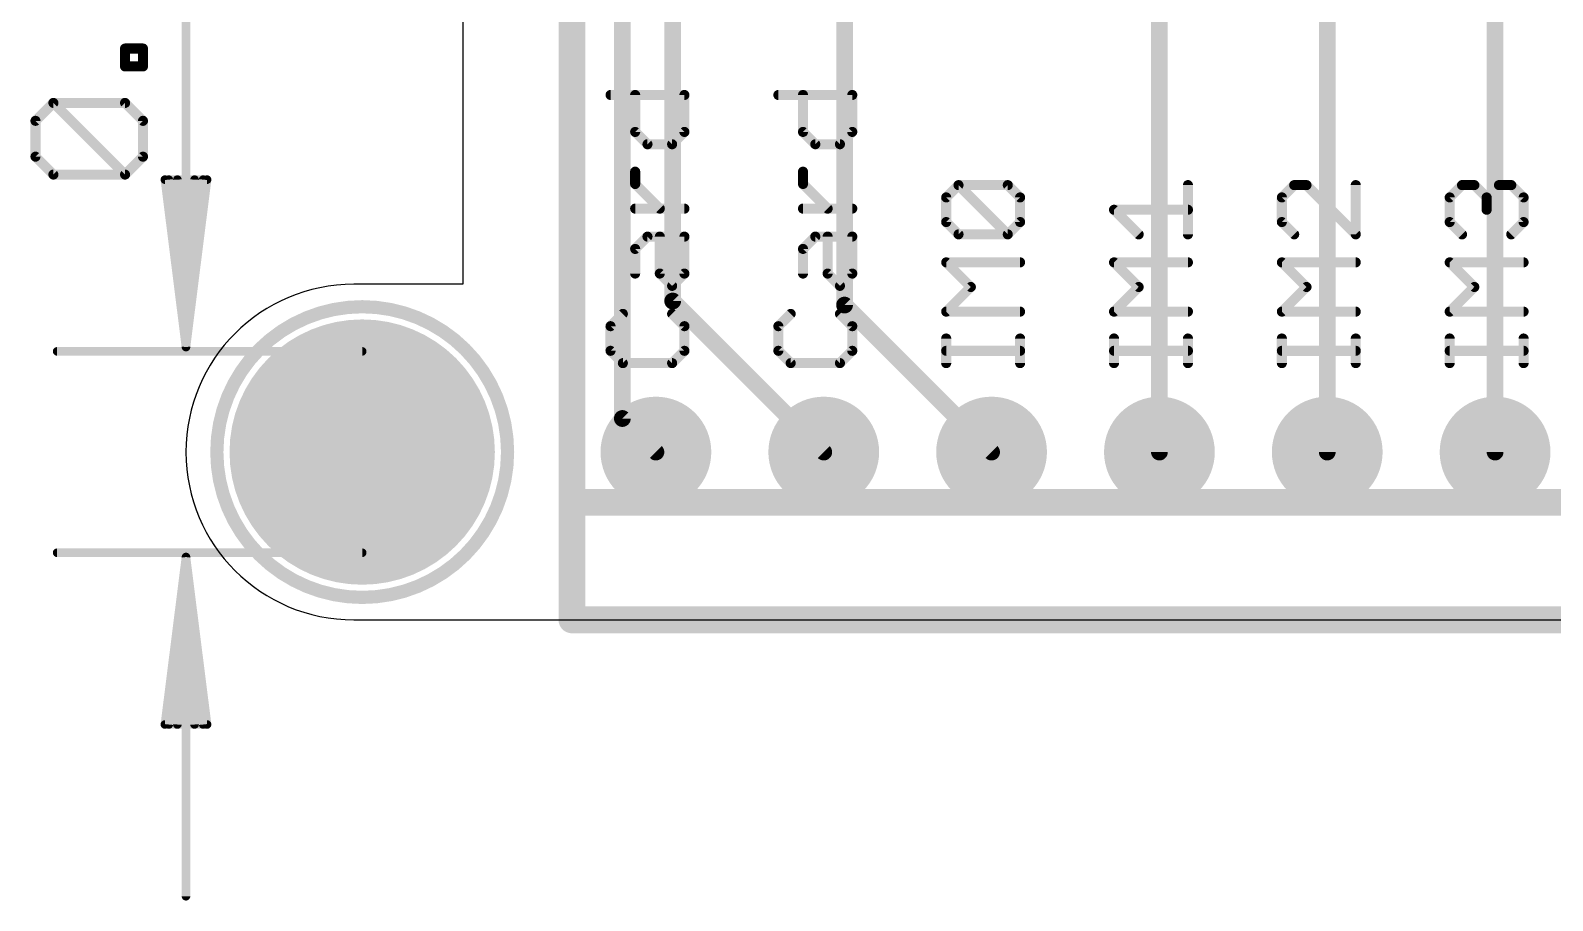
# Model space of a CAD drawing. Extents: x -42 to 37, y -47 to 54.
# Drawn here: x -33.6 to -10.56, y -47.43 to -34.26 of the extents above; entities that cross this region are included whole.
import ezdxf

# ---------------------------------------------------------------- set-up
doc = ezdxf.new("R2010")
doc.units = 0
for name, color, linetype in [('1', 12, 'CONTINUOUS'), ('16', 132, 'CONTINUOUS'), ('17', 110, 'CONTINUOUS'), ('20', 53, 'CONTINUOUS'), ('21', 40, 'CONTINUOUS'), ('47', 253, 'CONTINUOUS')]:
    doc.layers.add(name, color=color, linetype=linetype)

# ---------------------------------------------------------------- blocks, each defined once
blk = doc.blocks.new('ROUNDP')
at = {"const_width": 0.5}
blk.add_lwpolyline([(0, -0.25, 1), (0, 0.25, 1), (0, -0.25)], format="xyb", dxfattribs=at)

msp = doc.modelspace()

# ---------------------------------------------------------------- linework, layer by layer
at = {"layer": '1'}
for points, const_width in [([(-25.4, 45.085), (-25.4, -43.18)], 0.4064), ([(-24.638, -40.132), (-24.638, 29.972)], 0.254), ([(-23.876, -38.354), (-23.876, -15.367)], 0.254), ([(-21.275, -38.415), (-21.275, -26.985)], 0.254), ([(-11.43, -40.64), (-11.43, -29.718)], 0.254), ([(-16.51, -40.64), (-16.51, -33.02)], 0.254), ([(-13.97, -40.64), (-13.97, -33.909)], 0.254), ([(-21.59, -40.64), (-23.876, -38.354)], 0.254), ([(-19.05, -40.64), (-21.275, -38.415)], 0.254), ([(-24.13, -40.64), (-24.638, -40.132)], 0.254), ([(-25.4, -43.18), (25.4, -43.18)], 0.4064)]:
    msp.add_lwpolyline(points, dxfattribs=dict(at, const_width=const_width))
for points, const_width in [([(-23.8311, -38.3091, 1), (-23.9209, -38.3989)], 0.127), ([(-23.9395, -38.354, 1), (-23.8125, -38.354)], 0.127), ([(-21.2301, -38.3701, 1), (-21.3199, -38.4599)], 0.127), ([(-21.3385, -38.415, 1), (-21.2115, -38.415)], 0.127), ([(-24.5931, -40.0871, 1), (-24.6829, -40.1769)], 0.127), ([(-24.7015, -40.132, 1), (-24.5745, -40.132)], 0.127), ([(-24.1749, -40.6849, 1), (-24.0851, -40.5951)], 0.127), ([(-21.6349, -40.6849, 1), (-21.5451, -40.5951)], 0.127), ([(-19.0949, -40.6849, 1), (-19.0051, -40.5951)], 0.127), ([(-16.5735, -40.64, 1), (-16.4465, -40.64)], 0.127), ([(-14.0335, -40.64, 1), (-13.9065, -40.64)], 0.127), ([(-11.4935, -40.64, 1), (-11.3665, -40.64)], 0.127), ([(-25.4, -43.0784, 1), (-25.4, -43.2816)], 0.2032), ([(-25.5016, -43.18, 1), (-25.2984, -43.18)], 0.2032)]:
    msp.add_lwpolyline(points, format="xyb", dxfattribs=dict(at, const_width=const_width))
at = {"layer": '16', "const_width": 0.4064}
for points in [[(-25.4, 44.831), (-25.4, -41.402)], [(-25.4, -41.402), (25.4, -41.402)]]:
    msp.add_lwpolyline(points, dxfattribs=at)
at = {"layer": '16', "const_width": 0.2032}
for points in [[(-25.4, -41.3004, 1), (-25.4, -41.5036)], [(-25.5016, -41.402, 1), (-25.2984, -41.402)]]:
    msp.add_lwpolyline(points, format="xyb", dxfattribs=at)
at = {"layer": '20'}
for p, q in [((-27.051, 40.005), (-27.051, -38.1)), ((-27.051, -38.1), (-28.702, -38.1)), ((-28.702, -43.18), (28.702, -43.18))]:
    msp.add_line(p, q, dxfattribs=at)
for start, end in [(90, 180), (180, 270)]:
    msp.add_arc((-28.702, -40.64), 2.54, start, end, dxfattribs=at)
at = {"layer": '21', "const_width": 0.1524}
for points in [[(-24.8168, -35.2348), (-23.6982, -35.2348)], [(-24.4439, -35.7941), (-24.4439, -35.2348)], [(-23.6982, -35.2348), (-23.6982, -35.7941)], [(-22.2768, -35.2348), (-21.1582, -35.2348)], [(-21.9039, -35.7941), (-21.9039, -35.2348)], [(-21.1582, -35.2348), (-21.1582, -35.7941)], [(-24.2575, -35.9805), (-24.4439, -35.7941)], [(-23.8846, -35.9805), (-24.2575, -35.9805)], [(-23.6982, -35.7941), (-23.8846, -35.9805)], [(-21.7175, -35.9805), (-21.9039, -35.7941)], [(-21.3446, -35.9805), (-21.7175, -35.9805)], [(-21.1582, -35.7941), (-21.3446, -35.9805)], [(-24.4439, -36.5822), (-24.4439, -36.3957)], [(-21.9039, -36.5822), (-21.9039, -36.3957)], [(-24.071, -36.955), (-24.4439, -36.5822)], [(-21.5311, -36.955), (-21.9039, -36.5822)], [(-19.7368, -36.7855), (-19.5503, -36.5991)], [(-19.5503, -36.5991), (-18.8046, -36.5991)], [(-18.8046, -37.3448), (-19.5503, -36.5991)], [(-18.8046, -36.5991), (-18.6182, -36.7855)], [(-16.0782, -37.3448), (-16.0782, -36.5991)], [(-14.4703, -36.5991), (-14.6568, -36.7855)], [(-14.2839, -36.5991), (-14.4703, -36.5991)], [(-13.5382, -37.3448), (-14.2839, -36.5991)], [(-13.5382, -36.5991), (-13.5382, -37.3448)], [(-12.1168, -36.7855), (-11.9303, -36.5991)], [(-11.9303, -36.5991), (-11.7439, -36.5991)], [(-11.7439, -36.5991), (-11.5575, -36.7855)], [(-11.5575, -36.7855), (-11.3711, -36.5991)], [(-11.3711, -36.5991), (-11.1846, -36.5991)], [(-11.1846, -36.5991), (-10.9982, -36.7855)], [(-19.7368, -37.1584), (-19.7368, -36.7855)], [(-18.6182, -36.7855), (-18.6182, -37.1584)], [(-14.6568, -36.7855), (-14.6568, -37.1584)], [(-12.1168, -37.1584), (-12.1168, -36.7855)], [(-11.5575, -36.7855), (-11.5575, -36.972)], [(-10.9982, -36.7855), (-10.9982, -37.1584)], [(-23.6982, -36.955), (-24.4439, -36.955)], [(-21.1582, -36.955), (-21.9039, -36.955)], [(-19.5503, -37.3448), (-19.7368, -37.1584)], [(-18.6182, -37.1584), (-18.8046, -37.3448)], [(-16.8239, -37.3448), (-17.1968, -36.972)], [(-17.1968, -36.972), (-16.0782, -36.972)], [(-14.6568, -37.1584), (-14.4703, -37.3448)], [(-11.9303, -37.3448), (-12.1168, -37.1584)], [(-10.9982, -37.1584), (-11.1846, -37.3448)], [(-24.4439, -37.5651), (-24.2575, -37.3787)], [(-24.2575, -37.3787), (-23.6982, -37.3787)], [(-24.071, -37.938), (-24.071, -37.3787)], [(-23.6982, -37.3787), (-23.6982, -37.938)], [(-21.9039, -37.5651), (-21.7175, -37.3787)], [(-21.7175, -37.3787), (-21.1582, -37.3787)], [(-21.5311, -37.938), (-21.5311, -37.3787)], [(-21.1582, -37.3787), (-21.1582, -37.938)], [(-18.8046, -37.3448), (-19.5503, -37.3448)], [(-24.4439, -37.938), (-24.4439, -37.5651)], [(-21.9039, -37.938), (-21.9039, -37.5651)], [(-19.3639, -38.1414), (-19.7368, -37.7685)], [(-19.7368, -37.7685), (-18.6182, -37.7685)], [(-16.8239, -38.1414), (-17.1968, -37.7685)], [(-17.1968, -37.7685), (-16.0782, -37.7685)], [(-14.2839, -38.1414), (-14.6568, -37.7685)], [(-14.6568, -37.7685), (-13.5382, -37.7685)], [(-11.7439, -38.1414), (-12.1168, -37.7685)], [(-12.1168, -37.7685), (-10.9982, -37.7685)], [(-23.8846, -38.1244), (-24.071, -37.938)], [(-23.6982, -37.938), (-23.8846, -38.1244)], [(-21.3446, -38.1244), (-21.5311, -37.938)], [(-21.1582, -37.938), (-21.3446, -38.1244)], [(-19.7368, -38.5142), (-19.3639, -38.1414)], [(-17.1968, -38.5142), (-16.8239, -38.1414)], [(-14.6568, -38.5142), (-14.2839, -38.1414)], [(-12.1168, -38.5142), (-11.7439, -38.1414)], [(-18.6182, -38.5142), (-19.7368, -38.5142)], [(-16.0782, -38.5142), (-17.1968, -38.5142)], [(-13.5382, -38.5142), (-14.6568, -38.5142)], [(-10.9982, -38.5142), (-12.1168, -38.5142)], [(-24.6303, -38.5481), (-24.8168, -38.7345)], [(-24.8168, -38.7345), (-24.8168, -39.1074)], [(-23.6982, -38.7345), (-23.8846, -38.5481)], [(-23.6982, -39.1074), (-23.6982, -38.7345)], [(-22.0903, -38.5481), (-22.2768, -38.7345)], [(-22.2768, -38.7345), (-22.2768, -39.1074)], [(-21.1582, -38.7345), (-21.3446, -38.5481)], [(-21.1582, -39.1074), (-21.1582, -38.7345)], [(-19.7368, -39.2938), (-19.7368, -38.921)], [(-18.6182, -39.2938), (-18.6182, -38.921)], [(-17.1968, -39.2938), (-17.1968, -38.921)], [(-16.0782, -39.2938), (-16.0782, -38.921)], [(-14.6568, -39.2938), (-14.6568, -38.921)], [(-13.5382, -39.2938), (-13.5382, -38.921)], [(-12.1168, -39.2938), (-12.1168, -38.921)], [(-10.9982, -39.2938), (-10.9982, -38.921)], [(-24.8168, -39.1074), (-24.6303, -39.2938)], [(-23.8846, -39.2938), (-23.6982, -39.1074)], [(-22.2768, -39.1074), (-22.0903, -39.2938)], [(-21.3446, -39.2938), (-21.1582, -39.1074)], [(-18.6182, -39.1074), (-19.7368, -39.1074)], [(-16.0782, -39.1074), (-17.1968, -39.1074)], [(-13.5382, -39.1074), (-14.6568, -39.1074)], [(-10.9982, -39.1074), (-12.1168, -39.1074)], [(-24.6303, -39.2938), (-23.8846, -39.2938)], [(-22.0903, -39.2938), (-21.3446, -39.2938)]]:
    msp.add_lwpolyline(points, dxfattribs=at)
at = {"layer": '21'}
for points, const_width in [([(-24.8168, -35.1967, 1), (-24.8168, -35.2729)], 0.0762), ([(-24.4058, -35.2348, 1), (-24.482, -35.2348)], 0.0762), ([(-23.6601, -35.2348, 1), (-23.7363, -35.2348)], 0.0762), ([(-23.6982, -35.2729, 1), (-23.6982, -35.1967)], 0.0762), ([(-22.2768, -35.1967, 1), (-22.2768, -35.2729)], 0.0762), ([(-21.8658, -35.2348, 1), (-21.942, -35.2348)], 0.0762), ([(-21.1201, -35.2348, 1), (-21.1963, -35.2348)], 0.0762), ([(-21.1582, -35.2729, 1), (-21.1582, -35.1967)], 0.0762), ([(-24.417, -35.7671, 1), (-24.4708, -35.821)], 0.0762), ([(-24.482, -35.7941, 1), (-24.4058, -35.7941)], 0.0762), ([(-24.2575, -35.9424, 1), (-24.2575, -36.0186)], 0.0762), ([(-24.2844, -36.0075, 1), (-24.2305, -35.9536)], 0.0762), ([(-23.9116, -35.9536, 1), (-23.8577, -36.0075)], 0.0762), ([(-23.8846, -36.0186, 1), (-23.8846, -35.9424)], 0.0762), ([(-23.7363, -35.7941, 1), (-23.6601, -35.7941)], 0.0762), ([(-23.6713, -35.821, 1), (-23.7251, -35.7671)], 0.0762), ([(-21.877, -35.7671, 1), (-21.9308, -35.821)], 0.0762), ([(-21.942, -35.7941, 1), (-21.8658, -35.7941)], 0.0762), ([(-21.7175, -35.9424, 1), (-21.7175, -36.0186)], 0.0762), ([(-21.7444, -36.0075, 1), (-21.6905, -35.9536)], 0.0762), ([(-21.3716, -35.9536, 1), (-21.3177, -36.0075)], 0.0762), ([(-21.3446, -36.0186, 1), (-21.3446, -35.9424)], 0.0762), ([(-21.1963, -35.7941, 1), (-21.1201, -35.7941)], 0.0762), ([(-21.1313, -35.821, 1), (-21.1851, -35.7671)], 0.0762), ([(-24.4058, -36.3957, 1), (-24.482, -36.3957)], 0.0762), ([(-21.8658, -36.3957, 1), (-21.942, -36.3957)], 0.0762), ([(-24.417, -36.5552, 1), (-24.4708, -36.6091)], 0.0762), ([(-24.482, -36.5822, 1), (-24.4058, -36.5822)], 0.0762), ([(-21.877, -36.5552, 1), (-21.9308, -36.6091)], 0.0762), ([(-21.942, -36.5822, 1), (-21.8658, -36.5822)], 0.0762), ([(-19.5503, -36.561, 1), (-19.5503, -36.6372)], 0.0762), ([(-19.5234, -36.5722, 1), (-19.5773, -36.626)], 0.0762), ([(-19.5234, -36.626, 1), (-19.5773, -36.5722)], 0.0762), ([(-18.7777, -36.5722, 1), (-18.8316, -36.626)], 0.0762), ([(-18.8046, -36.6372, 1), (-18.8046, -36.561)], 0.0762), ([(-16.0401, -36.5991, 1), (-16.1163, -36.5991)], 0.0762), ([(-14.4703, -36.561, 1), (-14.4703, -36.6372)], 0.0762), ([(-14.4434, -36.626, 1), (-14.4973, -36.5722)], 0.0762), ([(-14.257, -36.5722, 1), (-14.3108, -36.626)], 0.0762), ([(-14.2839, -36.6372, 1), (-14.2839, -36.561)], 0.0762), ([(-13.5001, -36.5991, 1), (-13.5763, -36.5991)], 0.0762), ([(-11.9303, -36.561, 1), (-11.9303, -36.6372)], 0.0762), ([(-11.9034, -36.626, 1), (-11.9573, -36.5722)], 0.0762), ([(-11.717, -36.5722, 1), (-11.7708, -36.626)], 0.0762), ([(-11.7439, -36.6372, 1), (-11.7439, -36.561)], 0.0762), ([(-11.3711, -36.561, 1), (-11.3711, -36.6372)], 0.0762), ([(-11.3441, -36.626, 1), (-11.398, -36.5722)], 0.0762), ([(-11.1577, -36.5722, 1), (-11.2116, -36.626)], 0.0762), ([(-11.1846, -36.6372, 1), (-11.1846, -36.561)], 0.0762), ([(-19.6987, -36.7855, 1), (-19.7749, -36.7855)], 0.0762), ([(-19.7637, -36.7586, 1), (-19.7098, -36.8125)], 0.0762), ([(-18.5801, -36.7855, 1), (-18.6563, -36.7855)], 0.0762), ([(-18.6451, -36.8125, 1), (-18.5913, -36.7586)], 0.0762), ([(-14.6187, -36.7855, 1), (-14.6949, -36.7855)], 0.0762), ([(-14.6837, -36.7586, 1), (-14.6298, -36.8125)], 0.0762), ([(-12.0787, -36.7855, 1), (-12.1549, -36.7855)], 0.0762), ([(-12.1437, -36.7586, 1), (-12.0898, -36.8125)], 0.0762), ([(-11.5194, -36.7855, 1), (-11.5956, -36.7855)], 0.0762), ([(-11.5844, -36.7586, 1), (-11.5305, -36.8125)], 0.0762), ([(-11.5844, -36.8125, 1), (-11.5305, -36.7586)], 0.0762), ([(-10.9601, -36.7855, 1), (-11.0363, -36.7855)], 0.0762), ([(-11.0251, -36.8125, 1), (-10.9713, -36.7586)], 0.0762), ([(-24.4439, -36.9169, 1), (-24.4439, -36.9931)], 0.0762), ([(-24.098, -36.9819, 1), (-24.0441, -36.9281)], 0.0762), ([(-23.6982, -36.9931, 1), (-23.6982, -36.9169)], 0.0762), ([(-21.9039, -36.9169, 1), (-21.9039, -36.9931)], 0.0762), ([(-21.558, -36.9819, 1), (-21.5041, -36.9281)], 0.0762), ([(-21.1582, -36.9931, 1), (-21.1582, -36.9169)], 0.0762), ([(-19.7098, -37.1314, 1), (-19.7637, -37.1853)], 0.0762), ([(-18.5913, -37.1853, 1), (-18.6451, -37.1314)], 0.0762), ([(-17.1698, -36.945, 1), (-17.2237, -36.9989)], 0.0762), ([(-17.1968, -36.9339, 1), (-17.1968, -37.0101)], 0.0762), ([(-16.0782, -37.0101, 1), (-16.0782, -36.9339)], 0.0762), ([(-14.6298, -37.1314, 1), (-14.6837, -37.1853)], 0.0762), ([(-12.0898, -37.1314, 1), (-12.1437, -37.1853)], 0.0762), ([(-11.5956, -36.972, 1), (-11.5194, -36.972)], 0.0762), ([(-10.9713, -37.1853, 1), (-11.0251, -37.1314)], 0.0762), ([(-24.2575, -37.3406, 1), (-24.2575, -37.4168)], 0.0762), ([(-24.2305, -37.4056, 1), (-24.2844, -37.3518)], 0.0762), ([(-24.0329, -37.3787, 1), (-24.1091, -37.3787)], 0.0762), ([(-23.6601, -37.3787, 1), (-23.7363, -37.3787)], 0.0762), ([(-23.6982, -37.4168, 1), (-23.6982, -37.3406)], 0.0762), ([(-21.7175, -37.3406, 1), (-21.7175, -37.4168)], 0.0762), ([(-21.6905, -37.4056, 1), (-21.7444, -37.3518)], 0.0762), ([(-21.493, -37.3787, 1), (-21.5692, -37.3787)], 0.0762), ([(-21.1201, -37.3787, 1), (-21.1963, -37.3787)], 0.0762), ([(-21.1582, -37.4168, 1), (-21.1582, -37.3406)], 0.0762), ([(-19.7749, -37.1584, 1), (-19.6987, -37.1584)], 0.0762), ([(-19.5503, -37.3067, 1), (-19.5503, -37.3829)], 0.0762), ([(-19.5773, -37.3717, 1), (-19.5234, -37.3179)], 0.0762), ([(-18.8316, -37.3179, 1), (-18.7777, -37.3717)], 0.0762), ([(-18.8316, -37.3717, 1), (-18.7777, -37.3179)], 0.0762), ([(-18.8046, -37.3829, 1), (-18.8046, -37.3067)], 0.0762), ([(-18.6563, -37.1584, 1), (-18.5801, -37.1584)], 0.0762), ([(-16.8508, -37.3717, 1), (-16.797, -37.3179)], 0.0762), ([(-16.1163, -37.3448, 1), (-16.0401, -37.3448)], 0.0762), ([(-14.6949, -37.1584, 1), (-14.6187, -37.1584)], 0.0762), ([(-14.4973, -37.3717, 1), (-14.4434, -37.3179)], 0.0762), ([(-13.5763, -37.3448, 1), (-13.5001, -37.3448)], 0.0762), ([(-13.5651, -37.3717, 1), (-13.5113, -37.3179)], 0.0762), ([(-12.1549, -37.1584, 1), (-12.0787, -37.1584)], 0.0762), ([(-11.9573, -37.3717, 1), (-11.9034, -37.3179)], 0.0762), ([(-11.2116, -37.3179, 1), (-11.1577, -37.3717)], 0.0762), ([(-11.0363, -37.1584, 1), (-10.9601, -37.1584)], 0.0762), ([(-24.4058, -37.5651, 1), (-24.482, -37.5651)], 0.0762), ([(-24.4708, -37.5382, 1), (-24.417, -37.5921)], 0.0762), ([(-21.8658, -37.5651, 1), (-21.942, -37.5651)], 0.0762), ([(-21.9308, -37.5382, 1), (-21.877, -37.5921)], 0.0762), ([(-19.7368, -37.7304, 1), (-19.7368, -37.8066)], 0.0762), ([(-19.7098, -37.7416, 1), (-19.7637, -37.7954)], 0.0762), ([(-18.6182, -37.8066, 1), (-18.6182, -37.7304)], 0.0762), ([(-17.1968, -37.7304, 1), (-17.1968, -37.8066)], 0.0762), ([(-17.1698, -37.7416, 1), (-17.2237, -37.7954)], 0.0762), ([(-16.0782, -37.8066, 1), (-16.0782, -37.7304)], 0.0762), ([(-14.6568, -37.7304, 1), (-14.6568, -37.8066)], 0.0762), ([(-14.6298, -37.7416, 1), (-14.6837, -37.7954)], 0.0762), ([(-13.5382, -37.8066, 1), (-13.5382, -37.7304)], 0.0762), ([(-12.1168, -37.7304, 1), (-12.1168, -37.8066)], 0.0762), ([(-12.0898, -37.7416, 1), (-12.1437, -37.7954)], 0.0762), ([(-10.9982, -37.8066, 1), (-10.9982, -37.7304)], 0.0762), ([(-24.482, -37.938, 1), (-24.4058, -37.938)], 0.0762), ([(-24.0441, -37.911, 1), (-24.098, -37.9649)], 0.0762), ([(-24.1091, -37.938, 1), (-24.0329, -37.938)], 0.0762), ([(-23.7363, -37.938, 1), (-23.6601, -37.938)], 0.0762), ([(-23.6713, -37.9649, 1), (-23.7251, -37.911)], 0.0762), ([(-21.942, -37.938, 1), (-21.8658, -37.938)], 0.0762), ([(-21.5041, -37.911, 1), (-21.558, -37.9649)], 0.0762), ([(-21.5692, -37.938, 1), (-21.493, -37.938)], 0.0762), ([(-21.1963, -37.938, 1), (-21.1201, -37.938)], 0.0762), ([(-21.1313, -37.9649, 1), (-21.1851, -37.911)], 0.0762), ([(-23.9116, -38.0975, 1), (-23.8577, -38.1513)], 0.0762), ([(-23.9116, -38.1513, 1), (-23.8577, -38.0975)], 0.0762), ([(-21.3716, -38.0975, 1), (-21.3177, -38.1513)], 0.0762), ([(-21.3716, -38.1513, 1), (-21.3177, -38.0975)], 0.0762), ([(-19.337, -38.1683, 1), (-19.3908, -38.1144)], 0.0762), ([(-19.3908, -38.1683, 1), (-19.337, -38.1144)], 0.0762), ([(-16.797, -38.1683, 1), (-16.8508, -38.1144)], 0.0762), ([(-16.8508, -38.1683, 1), (-16.797, -38.1144)], 0.0762), ([(-14.257, -38.1683, 1), (-14.3108, -38.1144)], 0.0762), ([(-14.3108, -38.1683, 1), (-14.257, -38.1144)], 0.0762), ([(-11.717, -38.1683, 1), (-11.7708, -38.1144)], 0.0762), ([(-11.7708, -38.1683, 1), (-11.717, -38.1144)], 0.0762), ([(-28.575, -42.84, 1), (-28.575, -38.44, 1), (-28.575, -42.84)], 0.2), ([(-19.7368, -38.4761, 1), (-19.7368, -38.5523)], 0.0762), ([(-19.7637, -38.4873, 1), (-19.7098, -38.5411)], 0.0762), ([(-18.6182, -38.5523, 1), (-18.6182, -38.4761)], 0.0762), ([(-17.1968, -38.4761, 1), (-17.1968, -38.5523)], 0.0762), ([(-17.2237, -38.4873, 1), (-17.1698, -38.5411)], 0.0762), ([(-16.0782, -38.5523, 1), (-16.0782, -38.4761)], 0.0762), ([(-14.6568, -38.4761, 1), (-14.6568, -38.5523)], 0.0762), ([(-14.6837, -38.4873, 1), (-14.6298, -38.5411)], 0.0762), ([(-13.5382, -38.5523, 1), (-13.5382, -38.4761)], 0.0762), ([(-12.1168, -38.4761, 1), (-12.1168, -38.5523)], 0.0762), ([(-12.1437, -38.4873, 1), (-12.0898, -38.5411)], 0.0762), ([(-10.9982, -38.5523, 1), (-10.9982, -38.4761)], 0.0762), ([(-24.7787, -38.7345, 1), (-24.8549, -38.7345)], 0.0762), ([(-24.8437, -38.7076, 1), (-24.7898, -38.7615)], 0.0762), ([(-24.6034, -38.575, 1), (-24.6573, -38.5212)], 0.0762), ([(-23.8577, -38.5212, 1), (-23.9116, -38.575)], 0.0762), ([(-23.6601, -38.7345, 1), (-23.7363, -38.7345)], 0.0762), ([(-23.7251, -38.7615, 1), (-23.6713, -38.7076)], 0.0762), ([(-22.2387, -38.7345, 1), (-22.3149, -38.7345)], 0.0762), ([(-22.3037, -38.7076, 1), (-22.2498, -38.7615)], 0.0762), ([(-22.0634, -38.575, 1), (-22.1173, -38.5212)], 0.0762), ([(-21.3177, -38.5212, 1), (-21.3716, -38.575)], 0.0762), ([(-21.1201, -38.7345, 1), (-21.1963, -38.7345)], 0.0762), ([(-21.1851, -38.7615, 1), (-21.1313, -38.7076)], 0.0762), ([(-19.6987, -38.921, 1), (-19.7749, -38.921)], 0.0762), ([(-18.5801, -38.921, 1), (-18.6563, -38.921)], 0.0762), ([(-17.1587, -38.921, 1), (-17.2349, -38.921)], 0.0762), ([(-16.0401, -38.921, 1), (-16.1163, -38.921)], 0.0762), ([(-14.6187, -38.921, 1), (-14.6949, -38.921)], 0.0762), ([(-13.5001, -38.921, 1), (-13.5763, -38.921)], 0.0762), ([(-12.0787, -38.921, 1), (-12.1549, -38.921)], 0.0762), ([(-10.9601, -38.921, 1), (-11.0363, -38.921)], 0.0762), ([(-24.7898, -39.0804, 1), (-24.8437, -39.1343)], 0.0762), ([(-24.8549, -39.1074, 1), (-24.7787, -39.1074)], 0.0762), ([(-23.7363, -39.1074, 1), (-23.6601, -39.1074)], 0.0762), ([(-23.6713, -39.1343, 1), (-23.7251, -39.0804)], 0.0762), ([(-22.2498, -39.0804, 1), (-22.3037, -39.1343)], 0.0762), ([(-22.3149, -39.1074, 1), (-22.2387, -39.1074)], 0.0762), ([(-21.1963, -39.1074, 1), (-21.1201, -39.1074)], 0.0762), ([(-21.1313, -39.1343, 1), (-21.1851, -39.0804)], 0.0762), ([(-19.7368, -39.0693, 1), (-19.7368, -39.1455)], 0.0762), ([(-18.6182, -39.1455, 1), (-18.6182, -39.0693)], 0.0762), ([(-17.1968, -39.0693, 1), (-17.1968, -39.1455)], 0.0762), ([(-16.0782, -39.1455, 1), (-16.0782, -39.0693)], 0.0762), ([(-14.6568, -39.0693, 1), (-14.6568, -39.1455)], 0.0762), ([(-13.5382, -39.1455, 1), (-13.5382, -39.0693)], 0.0762), ([(-12.1168, -39.0693, 1), (-12.1168, -39.1455)], 0.0762), ([(-10.9982, -39.1455, 1), (-10.9982, -39.0693)], 0.0762), ([(-24.6303, -39.2557, 1), (-24.6303, -39.3319)], 0.0762), ([(-24.6573, -39.3207, 1), (-24.6034, -39.2669)], 0.0762), ([(-23.9116, -39.2669, 1), (-23.8577, -39.3207)], 0.0762), ([(-23.8846, -39.3319, 1), (-23.8846, -39.2557)], 0.0762), ([(-22.0903, -39.2557, 1), (-22.0903, -39.3319)], 0.0762), ([(-22.1173, -39.3207, 1), (-22.0634, -39.2669)], 0.0762), ([(-21.3716, -39.2669, 1), (-21.3177, -39.3207)], 0.0762), ([(-21.3446, -39.3319, 1), (-21.3446, -39.2557)], 0.0762), ([(-19.7749, -39.2938, 1), (-19.6987, -39.2938)], 0.0762), ([(-18.6563, -39.2938, 1), (-18.5801, -39.2938)], 0.0762), ([(-17.2349, -39.2938, 1), (-17.1587, -39.2938)], 0.0762), ([(-16.1163, -39.2938, 1), (-16.0401, -39.2938)], 0.0762), ([(-14.6949, -39.2938, 1), (-14.6187, -39.2938)], 0.0762), ([(-13.5763, -39.2938, 1), (-13.5001, -39.2938)], 0.0762), ([(-12.1549, -39.2938, 1), (-12.0787, -39.2938)], 0.0762), ([(-11.0363, -39.2938, 1), (-10.9601, -39.2938)], 0.0762)]:
    msp.add_lwpolyline(points, format="xyb", dxfattribs=dict(at, const_width=const_width))
at = {"layer": '47'}
for points, const_width in [([(-31.242, -39.051), (-31.242, -31.5532)], 0.13), ([(-32.1639, -34.8026), (-32.1639, -34.5315)], 0.1524), ([(-32.1639, -34.5315), (-31.8927, -34.5315)], 0.1524), ([(-31.8927, -34.5315), (-31.8927, -34.8026)], 0.1524), ([(-31.8927, -34.8026), (-32.1639, -34.8026)], 0.1524), ([(-33.5197, -35.6263), (-33.2485, -35.3551)], 0.1524), ([(-33.2485, -35.3551), (-32.1639, -35.3551)], 0.1524), ([(-32.1639, -36.4398), (-33.2485, -35.3551)], 0.1524), ([(-32.1639, -35.3551), (-31.8927, -35.6263)], 0.1524), ([(-33.5197, -36.1686), (-33.5197, -35.6263)], 0.1524), ([(-31.8927, -35.6263), (-31.8927, -36.1686)], 0.1524), ([(-33.2485, -36.4398), (-33.5197, -36.1686)], 0.1524), ([(-31.8927, -36.1686), (-32.1639, -36.4398)], 0.1524), ([(-32.1639, -36.4398), (-33.2485, -36.4398)], 0.1524), ([(-31.242, -39.051), (-31.5612, -36.516)], 0.13), ([(-31.5612, -36.516), (-30.9228, -36.516)], 0.13), ([(-31.242, -39.051), (-31.502, -36.516)], 0.13), ([(-31.242, -39.051), (-31.372, -36.516)], 0.13), ([(-30.9228, -36.516), (-31.242, -39.051)], 0.13), ([(-31.112, -36.516), (-31.242, -39.051)], 0.13), ([(-30.982, -36.516), (-31.242, -39.051)], 0.13), ([(-28.575, -39.116), (-33.192, -39.116)], 0.13), ([(-28.575, -42.164), (-33.192, -42.164)], 0.13), ([(-31.242, -42.229), (-31.5612, -44.764)], 0.13), ([(-31.242, -42.229), (-31.502, -44.764)], 0.13), ([(-31.242, -42.229), (-31.372, -44.764)], 0.13), ([(-31.242, -42.229), (-31.242, -47.364)], 0.13), ([(-30.9228, -44.764), (-31.242, -42.229)], 0.13), ([(-31.112, -44.764), (-31.242, -42.229)], 0.13), ([(-30.982, -44.764), (-31.242, -42.229)], 0.13), ([(-31.5612, -44.764), (-30.9228, -44.764)], 0.13)]:
    msp.add_lwpolyline(points, dxfattribs=dict(at, const_width=const_width))
for points, const_width in [([(-32.1258, -34.5315, 1), (-32.202, -34.5315)], 0.0762), ([(-32.1639, -34.4934, 1), (-32.1639, -34.5696)], 0.0762), ([(-31.8546, -34.5315, 1), (-31.9308, -34.5315)], 0.0762), ([(-31.8927, -34.5696, 1), (-31.8927, -34.4934)], 0.0762), ([(-32.1639, -34.7645, 1), (-32.1639, -34.8407)], 0.0762), ([(-32.202, -34.8026, 1), (-32.1258, -34.8026)], 0.0762), ([(-31.9308, -34.8026, 1), (-31.8546, -34.8026)], 0.0762), ([(-31.8927, -34.8407, 1), (-31.8927, -34.7645)], 0.0762), ([(-33.2216, -35.3282, 1), (-33.2755, -35.3821)], 0.0762), ([(-33.2485, -35.317, 1), (-33.2485, -35.3932)], 0.0762), ([(-33.2216, -35.3821, 1), (-33.2755, -35.3282)], 0.0762), ([(-32.1369, -35.3282, 1), (-32.1908, -35.3821)], 0.0762), ([(-32.1639, -35.3932, 1), (-32.1639, -35.317)], 0.0762), ([(-33.4816, -35.6263, 1), (-33.5578, -35.6263)], 0.0762), ([(-33.5466, -35.5994, 1), (-33.4927, -35.6532)], 0.0762), ([(-31.8546, -35.6263, 1), (-31.9308, -35.6263)], 0.0762), ([(-31.9196, -35.6532, 1), (-31.8658, -35.5994)], 0.0762), ([(-33.4927, -36.1417, 1), (-33.5466, -36.1956)], 0.0762), ([(-33.5578, -36.1686, 1), (-33.4816, -36.1686)], 0.0762), ([(-31.9308, -36.1686, 1), (-31.8546, -36.1686)], 0.0762), ([(-31.8658, -36.1956, 1), (-31.9196, -36.1417)], 0.0762), ([(-33.2485, -36.4017, 1), (-33.2485, -36.4779)], 0.0762), ([(-33.2755, -36.4667, 1), (-33.2216, -36.4129)], 0.0762), ([(-32.1908, -36.4129, 1), (-32.1369, -36.4667)], 0.0762), ([(-32.1908, -36.4667, 1), (-32.1369, -36.4129)], 0.0762), ([(-32.1639, -36.4779, 1), (-32.1639, -36.4017)], 0.0762), ([(-31.529, -36.5119, 1), (-31.5935, -36.5201)], 0.065), ([(-31.5612, -36.4835, 1), (-31.5612, -36.5485)], 0.065), ([(-31.4697, -36.5127, 1), (-31.5343, -36.5193)], 0.065), ([(-31.3395, -36.5143, 1), (-31.4045, -36.5177)], 0.065), ([(-31.0795, -36.5177, 1), (-31.1445, -36.5143)], 0.065), ([(-30.9497, -36.5193, 1), (-31.0143, -36.5127)], 0.065), ([(-30.8905, -36.5201, 1), (-30.955, -36.5119)], 0.065), ([(-30.9228, -36.5485, 1), (-30.9228, -36.4835)], 0.065), ([(-33.192, -39.0835, 1), (-33.192, -39.1485)], 0.065), ([(-31.2742, -39.0469, 1), (-31.2098, -39.0551)], 0.065), ([(-31.2743, -39.0477, 1), (-31.2097, -39.0543)], 0.065), ([(-31.2745, -39.0527, 1), (-31.2095, -39.0493)], 0.065), ([(-31.2745, -39.0493, 1), (-31.2095, -39.0527)], 0.065), ([(-31.2745, -39.051, 1), (-31.2095, -39.051)], 0.065), ([(-31.2743, -39.0543, 1), (-31.2097, -39.0477)], 0.065), ([(-31.2742, -39.0551, 1), (-31.2098, -39.0469)], 0.065), ([(-28.575, -39.1485, 1), (-28.575, -39.0835)], 0.065), ([(-33.192, -42.1315, 1), (-33.192, -42.1965)], 0.065), ([(-28.575, -42.1965, 1), (-28.575, -42.1315)], 0.065), ([(-31.2095, -42.229, 1), (-31.2745, -42.229)], 0.065), ([(-31.2098, -42.2249, 1), (-31.2742, -42.2331)], 0.065), ([(-31.2095, -42.2307, 1), (-31.2745, -42.2273)], 0.065), ([(-31.2095, -42.2273, 1), (-31.2745, -42.2307)], 0.065), ([(-31.2097, -42.2257, 1), (-31.2743, -42.2323)], 0.065), ([(-31.2097, -42.2323, 1), (-31.2743, -42.2257)], 0.065), ([(-31.2098, -42.2331, 1), (-31.2742, -42.2249)], 0.065), ([(-31.5935, -44.7599, 1), (-31.529, -44.7681)], 0.065), ([(-31.5612, -44.7315, 1), (-31.5612, -44.7965)], 0.065), ([(-31.5343, -44.7607, 1), (-31.4697, -44.7673)], 0.065), ([(-31.4045, -44.7623, 1), (-31.3395, -44.7657)], 0.065), ([(-31.1445, -44.7657, 1), (-31.0795, -44.7623)], 0.065), ([(-31.0143, -44.7673, 1), (-30.9497, -44.7607)], 0.065), ([(-30.955, -44.7681, 1), (-30.8905, -44.7599)], 0.065), ([(-30.9228, -44.7965, 1), (-30.9228, -44.7315)], 0.065), ([(-31.2745, -47.364, 1), (-31.2095, -47.364)], 0.065)]:
    msp.add_lwpolyline(points, format="xyb", dxfattribs=dict(at, const_width=const_width))

# ---------------------------------------------------------------- block references
at = {"layer": '17', "xscale": 4.016, "yscale": 4.016}
msp.add_blockref('ROUNDP', (-28.575, -40.64), dxfattribs=at)
msp.add_blockref('ROUNDP', (-28.575, -40.64), dxfattribs=at)
at = {"layer": '17', "xscale": 1.6764, "yscale": 1.6764, "rotation": 270}
for p in [(-24.13, -40.64), (-24.13, -40.64), (-21.59, -40.64), (-21.59, -40.64), (-19.05, -40.64), (-19.05, -40.64), (-16.51, -40.64), (-16.51, -40.64), (-13.97, -40.64), (-13.97, -40.64), (-11.43, -40.64), (-11.43, -40.64)]:
    msp.add_blockref('ROUNDP', p, dxfattribs=at)

doc.saveas('drawing.dxf')
